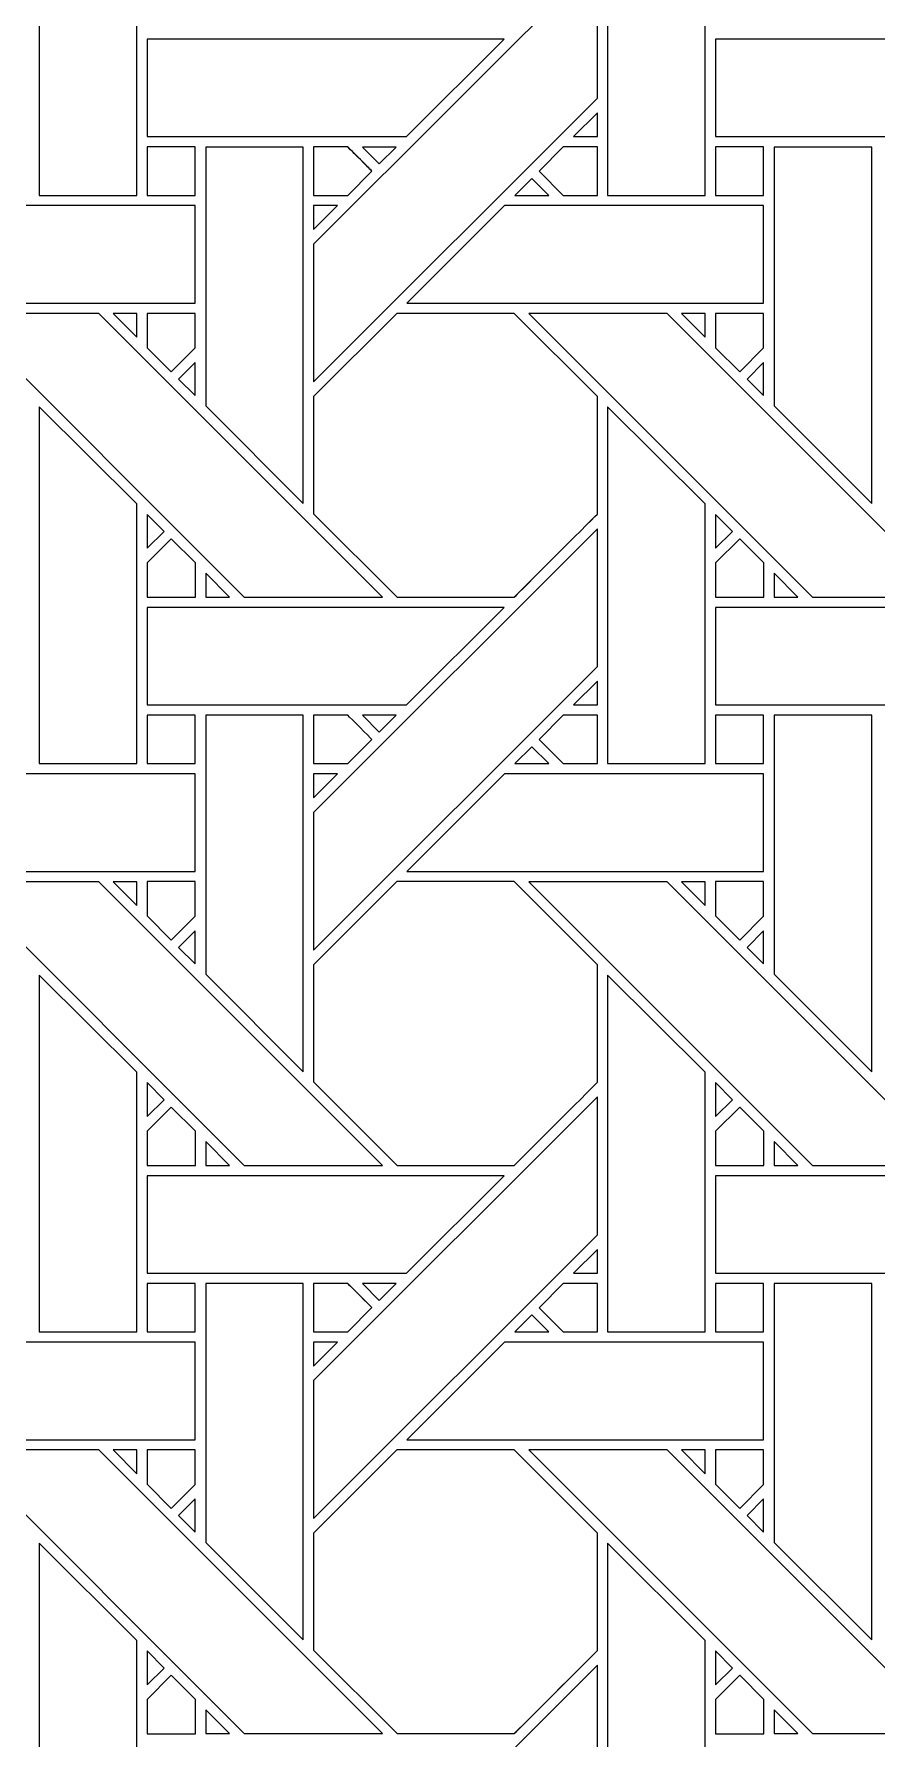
# Model space of a CAD drawing. Header units: inches. Extents: x 2.4 to 22.4, y -0.9 to 19.1.
# Drawn here: x 16.898 to 18.304, y 11.221 to 14.067 of the extents above; entities that cross this region are included whole.
import ezdxf

# ---------------------------------------------------------------- set-up
doc = ezdxf.new("R2010")
doc.units = ezdxf.units.IN
doc.header["$MEASUREMENT"] = 0
doc.layers.add('Design', color=7, linetype='Continuous', lineweight=0)

msp = doc.modelspace()

# ---------------------------------------------------------------- linework, layer by layer
at = {"layer": 'Design'}
for points, knots in [([(2.3829, 19.0948), (2.3829, 19.0948), (2.3829, -0.9052), (2.3829, -0.9052), (2.3829, -0.9052), (22.3829, -0.9052), (22.3829, -0.9052), (22.3829, -0.9052), (22.3829, 19.0948), (22.3829, 19.0948), (22.3829, 19.0948), (2.3829, 19.0948), (2.3829, 19.0948)], [0, 0, 0, 0, 1, 1, 1, 2, 2, 2, 3, 3, 3, 4, 4, 4, 4]), ([(3.3653, 18.1123), (3.3653, 18.1123), (3.3653, 0.0772), (3.3653, 0.0772), (3.3653, 0.0772), (21.4004, 0.0772), (21.4004, 0.0772), (21.4004, 0.0772), (21.4004, 18.1123), (21.4004, 18.1123), (21.4004, 18.1123), (3.3653, 18.1123), (3.3653, 18.1123)], [0, 0, 0, 0, 1, 1, 1, 2, 2, 2, 3, 3, 3, 4, 4, 4, 4]), ([(16.9061, 13.798), (16.9061, 13.798), (16.9061, 14.3939), (16.9061, 14.3939), (16.9061, 14.3939), (17.0689, 14.2317), (17.0689, 14.2317), (17.0689, 14.2317), (17.0689, 13.798), (17.0689, 13.798), (17.0689, 13.798), (16.9061, 13.798), (16.9061, 13.798)], [0, 0, 0, 0, 1, 1, 1, 2, 2, 2, 3, 3, 3, 4, 4, 4, 4]), ([(17.8548, 13.798), (17.8548, 13.798), (17.8548, 14.3939), (17.8548, 14.3939), (17.8548, 14.3939), (18.0176, 14.2317), (18.0176, 14.2317), (18.0176, 14.2317), (18.0176, 13.798), (18.0176, 13.798), (18.0176, 13.798), (17.8548, 13.798), (17.8548, 13.798)], [0, 0, 0, 0, 1, 1, 1, 2, 2, 2, 3, 3, 3, 4, 4, 4, 4]), ([(17.364, 13.4866), (17.364, 13.4866), (17.364, 13.7167), (17.364, 13.7167), (17.364, 13.7167), (17.8377, 14.1903), (17.8377, 14.1903), (17.8377, 14.1903), (17.8377, 13.9603), (17.8377, 13.9603), (17.8377, 13.9603), (17.364, 13.4866), (17.364, 13.4866)], [0, 0, 0, 0, 1, 1, 1, 2, 2, 2, 3, 3, 3, 4, 4, 4, 4]), ([(17.6819, 14.0588), (17.6819, 14.0588), (17.5191, 13.8961), (17.5191, 13.8961), (17.5191, 13.8961), (17.0862, 13.8961), (17.0862, 13.8961), (17.0862, 13.8961), (17.0862, 14.0588), (17.0862, 14.0588), (17.0862, 14.0588), (17.6819, 14.0588), (17.6819, 14.0588)], [0, 0, 0, 0, 1, 1, 1, 2, 2, 2, 3, 3, 3, 4, 4, 4, 4]), ([(18.0349, 13.8961), (18.0349, 13.8961), (18.0349, 14.0588), (18.0349, 14.0588), (18.0349, 14.0588), (18.6306, 14.0588), (18.6306, 14.0588), (18.6306, 14.0588), (18.4679, 13.8961), (18.4679, 13.8961), (18.4679, 13.8961), (18.0349, 13.8961), (18.0349, 13.8961)], [0, 0, 0, 0, 1, 1, 1, 2, 2, 2, 3, 3, 3, 4, 4, 4, 4]), ([(17.8377, 13.8961), (17.8377, 13.8961), (17.7979, 13.8961), (17.7979, 13.8961), (17.7979, 13.8961), (17.8377, 13.9359), (17.8377, 13.9359), (17.8377, 13.9359), (17.8377, 13.8961), (17.8377, 13.8961)], [0, 0, 0, 0, 1, 1, 1, 2, 2, 2, 3, 3, 3, 3]), ([(17.0862, 13.8789), (17.0862, 13.8789), (17.1665, 13.8789), (17.1665, 13.8789), (17.1665, 13.8789), (17.1665, 13.7981), (17.1665, 13.7981), (17.1665, 13.7981), (17.0862, 13.7981), (17.0862, 13.7981), (17.0862, 13.7981), (17.0862, 13.8789), (17.0862, 13.8789)], [0, 0, 0, 0, 1, 1, 1, 2, 2, 2, 3, 3, 3, 4, 4, 4, 4]), ([(17.1665, 13.7981), (17.1665, 13.7981), (17.0862, 13.7981), (17.0862, 13.7981), (17.0862, 13.7981), (17.0862, 13.8789), (17.0862, 13.8789), (17.0862, 13.8789), (17.1665, 13.8789), (17.1665, 13.8789), (17.1665, 13.8789), (17.1665, 13.7981), (17.1665, 13.7981)], [0, 0, 0, 0, 1, 1, 1, 2, 2, 2, 3, 3, 3, 4, 4, 4, 4]), ([(17.3469, 13.2837), (17.3469, 13.2837), (17.184, 13.4466), (17.184, 13.4466), (17.184, 13.4466), (17.184, 13.8788), (17.184, 13.8788), (17.184, 13.8788), (17.3469, 13.8788), (17.3469, 13.8788), (17.3469, 13.8788), (17.3469, 13.2837), (17.3469, 13.2837)], [0, 0, 0, 0, 1, 1, 1, 2, 2, 2, 3, 3, 3, 4, 4, 4, 4]), ([(17.4211, 13.8789), (17.4263, 13.8738), (17.457, 13.8429), (17.4615, 13.8385), (17.4615, 13.8385), (17.421, 13.7981), (17.421, 13.7981), (17.421, 13.7981), (17.3641, 13.7981), (17.3641, 13.7981), (17.3641, 13.7981), (17.3641, 13.8789), (17.3641, 13.8789), (17.3641, 13.8789), (17.4211, 13.8789), (17.4211, 13.8789)], [0, 0, 0, 0, 1, 1, 1, 2, 2, 2, 3, 3, 3, 4, 4, 4, 5, 5, 5, 5]), ([(17.4456, 13.8544), (17.4515, 13.8484), (17.4573, 13.8427), (17.4615, 13.8385), (17.4615, 13.8385), (17.421, 13.7981), (17.421, 13.7981), (17.421, 13.7981), (17.3641, 13.7981), (17.3641, 13.7981), (17.3641, 13.7981), (17.3641, 13.8789), (17.3641, 13.8789), (17.3641, 13.8789), (17.4211, 13.8789), (17.4211, 13.8789), (17.4265, 13.8736), (17.4363, 13.8637), (17.4456, 13.8544)], [0, 0, 0, 0, 1, 1, 1, 2, 2, 2, 3, 3, 3, 4, 4, 4, 5, 5, 5, 6, 6, 6, 6]), ([(17.4455, 13.8788), (17.4455, 13.8788), (17.5019, 13.8788), (17.5019, 13.8788), (17.5019, 13.8788), (17.4736, 13.8506), (17.4736, 13.8506), (17.4736, 13.8506), (17.4455, 13.8788), (17.4455, 13.8788)], [0, 0, 0, 0, 1, 1, 1, 2, 2, 2, 3, 3, 3, 3]), ([(17.7806, 13.7981), (17.7806, 13.7981), (17.7403, 13.8385), (17.7403, 13.8385), (17.7403, 13.8385), (17.7807, 13.8789), (17.7807, 13.8789), (17.7807, 13.8789), (17.8377, 13.8789), (17.8377, 13.8789), (17.8377, 13.8789), (17.8377, 13.7981), (17.8377, 13.7981), (17.8377, 13.7981), (17.7806, 13.7981), (17.7806, 13.7981)], [0, 0, 0, 0, 1, 1, 1, 2, 2, 2, 3, 3, 3, 4, 4, 4, 5, 5, 5, 5]), ([(17.7403, 13.8385), (17.7403, 13.8385), (17.7807, 13.8789), (17.7807, 13.8789), (17.7807, 13.8789), (17.8377, 13.8789), (17.8377, 13.8789), (17.8377, 13.8789), (17.8377, 13.7981), (17.8377, 13.7981), (17.8377, 13.7981), (17.7806, 13.7981), (17.7806, 13.7981), (17.7806, 13.7981), (17.7403, 13.8385), (17.7403, 13.8385)], [0, 0, 0, 0, 1, 1, 1, 2, 2, 2, 3, 3, 3, 4, 4, 4, 5, 5, 5, 5]), ([(18.0349, 13.8789), (18.0349, 13.8789), (18.1152, 13.8789), (18.1152, 13.8789), (18.1152, 13.8789), (18.1152, 13.7981), (18.1152, 13.7981), (18.1152, 13.7981), (18.0349, 13.7981), (18.0349, 13.7981), (18.0349, 13.7981), (18.0349, 13.8789), (18.0349, 13.8789)], [0, 0, 0, 0, 1, 1, 1, 2, 2, 2, 3, 3, 3, 4, 4, 4, 4]), ([(18.0349, 13.7981), (18.0349, 13.7981), (18.0349, 13.8789), (18.0349, 13.8789), (18.0349, 13.8789), (18.1152, 13.8789), (18.1152, 13.8789), (18.1152, 13.8789), (18.1152, 13.7981), (18.1152, 13.7981), (18.1152, 13.7981), (18.0349, 13.7981), (18.0349, 13.7981)], [0, 0, 0, 0, 1, 1, 1, 2, 2, 2, 3, 3, 3, 4, 4, 4, 4]), ([(18.2956, 13.2837), (18.2956, 13.2837), (18.1327, 13.4466), (18.1327, 13.4466), (18.1327, 13.4466), (18.1327, 13.8788), (18.1327, 13.8788), (18.1327, 13.8788), (18.2956, 13.8788), (18.2956, 13.8788), (18.2956, 13.8788), (18.2956, 13.2837), (18.2956, 13.2837)], [0, 0, 0, 0, 1, 1, 1, 2, 2, 2, 3, 3, 3, 4, 4, 4, 4]), ([(17.7564, 13.798), (17.7564, 13.798), (17.6999, 13.798), (17.6999, 13.798), (17.6999, 13.798), (17.7281, 13.8263), (17.7281, 13.8263), (17.7281, 13.8263), (17.7564, 13.798), (17.7564, 13.798)], [0, 0, 0, 0, 1, 1, 1, 2, 2, 2, 3, 3, 3, 3]), ([(17.1664, 13.7809), (17.1664, 13.7809), (17.1664, 13.6181), (17.1664, 13.6181), (17.1664, 13.6181), (16.5711, 13.6181), (16.5711, 13.6181), (16.5711, 13.6181), (16.734, 13.7809), (16.734, 13.7809), (16.734, 13.7809), (17.1664, 13.7809), (17.1664, 13.7809)], [0, 0, 0, 0, 1, 1, 1, 2, 2, 2, 3, 3, 3, 4, 4, 4, 4]), ([(17.4039, 13.7809), (17.4039, 13.7809), (17.364, 13.7411), (17.364, 13.7411), (17.364, 13.7411), (17.364, 13.7809), (17.364, 13.7809), (17.364, 13.7809), (17.4039, 13.7809), (17.4039, 13.7809)], [0, 0, 0, 0, 1, 1, 1, 2, 2, 2, 3, 3, 3, 3]), ([(18.1152, 13.7809), (18.1152, 13.7809), (18.1152, 13.6181), (18.1152, 13.6181), (18.1152, 13.6181), (17.5199, 13.6181), (17.5199, 13.6181), (17.5199, 13.6181), (17.6827, 13.7809), (17.6827, 13.7809), (17.6827, 13.7809), (18.1152, 13.7809), (18.1152, 13.7809)], [0, 0, 0, 0, 1, 1, 1, 2, 2, 2, 3, 3, 3, 4, 4, 4, 4]), ([(17.248, 13.1273), (17.248, 13.1273), (16.7745, 13.601), (16.7745, 13.601), (16.7745, 13.601), (17.0054, 13.601), (17.0054, 13.601), (17.0054, 13.601), (17.479, 13.1273), (17.479, 13.1273), (17.479, 13.1273), (17.248, 13.1273), (17.248, 13.1273)], [0, 0, 0, 0, 1, 1, 1, 2, 2, 2, 3, 3, 3, 4, 4, 4, 4]), ([(17.0295, 13.601), (17.0295, 13.601), (17.069, 13.601), (17.069, 13.601), (17.069, 13.601), (17.069, 13.5611), (17.069, 13.5611), (17.069, 13.5611), (17.0295, 13.601), (17.0295, 13.601)], [0, 0, 0, 0, 1, 1, 1, 2, 2, 2, 3, 3, 3, 3]), ([(17.1665, 13.601), (17.1665, 13.601), (17.1665, 13.5434), (17.1665, 13.5434), (17.1665, 13.5434), (17.1265, 13.5035), (17.1265, 13.5035), (17.1265, 13.5035), (17.0862, 13.5438), (17.0862, 13.5438), (17.0862, 13.5438), (17.0862, 13.601), (17.0862, 13.601), (17.0862, 13.601), (17.1665, 13.601), (17.1665, 13.601)], [0, 0, 0, 0, 1, 1, 1, 2, 2, 2, 3, 3, 3, 4, 4, 4, 5, 5, 5, 5]), ([(17.1265, 13.5035), (17.1265, 13.5035), (17.0862, 13.5438), (17.0862, 13.5438), (17.0862, 13.5438), (17.0862, 13.601), (17.0862, 13.601), (17.0862, 13.601), (17.1665, 13.601), (17.1665, 13.601), (17.1665, 13.601), (17.1665, 13.5434), (17.1665, 13.5434), (17.1665, 13.5434), (17.1265, 13.5035), (17.1265, 13.5035)], [0, 0, 0, 0, 1, 1, 1, 2, 2, 2, 3, 3, 3, 4, 4, 4, 5, 5, 5, 5]), ([(17.5028, 13.601), (17.5028, 13.601), (17.699, 13.601), (17.699, 13.601), (17.699, 13.601), (17.8377, 13.4623), (17.8377, 13.4623), (17.8377, 13.4623), (17.8377, 13.2661), (17.8377, 13.2661), (17.8199, 13.2481), (17.708, 13.1364), (17.699, 13.1274), (17.699, 13.1274), (17.5033, 13.1274), (17.5033, 13.1274), (17.5033, 13.1274), (17.3641, 13.2666), (17.3641, 13.2666), (17.3641, 13.2666), (17.3641, 13.4623), (17.3641, 13.4623), (17.3641, 13.4623), (17.5028, 13.601), (17.5028, 13.601)], [0, 0, 0, 0, 1, 1, 1, 2, 2, 2, 3, 3, 3, 4, 4, 4, 5, 5, 5, 6, 6, 6, 7, 7, 7, 8, 8, 8, 8]), ([(17.8377, 13.2661), (17.8201, 13.2483), (17.7081, 13.1365), (17.699, 13.1274), (17.699, 13.1274), (17.5033, 13.1274), (17.5033, 13.1274), (17.5033, 13.1274), (17.3641, 13.2666), (17.3641, 13.2666), (17.3641, 13.2666), (17.3641, 13.4623), (17.3641, 13.4623), (17.3641, 13.4623), (17.5028, 13.601), (17.5028, 13.601), (17.5028, 13.601), (17.699, 13.601), (17.699, 13.601), (17.699, 13.601), (17.8377, 13.4623), (17.8377, 13.4623), (17.8377, 13.4623), (17.8377, 13.2661), (17.8377, 13.2661)], [0, 0, 0, 0, 1, 1, 1, 2, 2, 2, 3, 3, 3, 4, 4, 4, 5, 5, 5, 6, 6, 6, 7, 7, 7, 8, 8, 8, 8]), ([(18.1968, 13.1273), (18.1968, 13.1273), (17.7232, 13.601), (17.7232, 13.601), (17.7232, 13.601), (17.9541, 13.601), (17.9541, 13.601), (17.9541, 13.601), (18.4278, 13.1273), (18.4278, 13.1273), (18.4278, 13.1273), (18.1968, 13.1273), (18.1968, 13.1273)], [0, 0, 0, 0, 1, 1, 1, 2, 2, 2, 3, 3, 3, 4, 4, 4, 4]), ([(18.0177, 13.601), (18.0177, 13.601), (18.0177, 13.5611), (18.0177, 13.5611), (18.0177, 13.5611), (17.9783, 13.601), (17.9783, 13.601), (17.9783, 13.601), (18.0177, 13.601), (18.0177, 13.601)], [0, 0, 0, 0, 1, 1, 1, 2, 2, 2, 3, 3, 3, 3]), ([(18.1152, 13.601), (18.1152, 13.601), (18.1152, 13.5434), (18.1152, 13.5434), (18.1152, 13.5434), (18.0753, 13.5035), (18.0753, 13.5035), (18.0753, 13.5035), (18.0349, 13.5438), (18.0349, 13.5438), (18.0349, 13.5438), (18.0349, 13.601), (18.0349, 13.601), (18.0349, 13.601), (18.1152, 13.601), (18.1152, 13.601)], [0, 0, 0, 0, 1, 1, 1, 2, 2, 2, 3, 3, 3, 4, 4, 4, 5, 5, 5, 5]), ([(18.0753, 13.5035), (18.0753, 13.5035), (18.0349, 13.5438), (18.0349, 13.5438), (18.0349, 13.5438), (18.0349, 13.601), (18.0349, 13.601), (18.0349, 13.601), (18.1152, 13.601), (18.1152, 13.601), (18.1152, 13.601), (18.1152, 13.5434), (18.1152, 13.5434), (18.1152, 13.5434), (18.0753, 13.5035), (18.0753, 13.5035)], [0, 0, 0, 0, 1, 1, 1, 2, 2, 2, 3, 3, 3, 4, 4, 4, 5, 5, 5, 5]), ([(17.1664, 13.5191), (17.1664, 13.5191), (17.1664, 13.464), (17.1664, 13.464), (17.1664, 13.464), (17.1387, 13.4913), (17.1387, 13.4913), (17.1387, 13.4913), (17.1664, 13.5191), (17.1664, 13.5191)], [0, 0, 0, 0, 1, 1, 1, 2, 2, 2, 3, 3, 3, 3]), ([(18.1152, 13.5191), (18.1152, 13.5191), (18.1152, 13.464), (18.1152, 13.464), (18.1152, 13.464), (18.0874, 13.4913), (18.0874, 13.4913), (18.0874, 13.4913), (18.1152, 13.5191), (18.1152, 13.5191)], [0, 0, 0, 0, 1, 1, 1, 2, 2, 2, 3, 3, 3, 3]), ([(16.9061, 12.8493), (16.9061, 12.8493), (16.9061, 13.4452), (16.9061, 13.4452), (16.9061, 13.4452), (17.0689, 13.283), (17.0689, 13.283), (17.0689, 13.283), (17.0689, 12.8493), (17.0689, 12.8493), (17.0689, 12.8493), (16.9061, 12.8493), (16.9061, 12.8493)], [0, 0, 0, 0, 1, 1, 1, 2, 2, 2, 3, 3, 3, 4, 4, 4, 4]), ([(17.8548, 12.8493), (17.8548, 12.8493), (17.8548, 13.4452), (17.8548, 13.4452), (17.8548, 13.4452), (18.0176, 13.283), (18.0176, 13.283), (18.0176, 13.283), (18.0176, 12.8493), (18.0176, 12.8493), (18.0176, 12.8493), (17.8548, 12.8493), (17.8548, 12.8493)], [0, 0, 0, 0, 1, 1, 1, 2, 2, 2, 3, 3, 3, 4, 4, 4, 4]), ([(17.0862, 13.2088), (17.0862, 13.2088), (17.0862, 13.2655), (17.0862, 13.2655), (17.0862, 13.2655), (17.1144, 13.2369), (17.1144, 13.2369), (17.1144, 13.2369), (17.0862, 13.2088), (17.0862, 13.2088)], [0, 0, 0, 0, 1, 1, 1, 2, 2, 2, 3, 3, 3, 3]), ([(18.0349, 13.2088), (18.0349, 13.2088), (18.0349, 13.2655), (18.0349, 13.2655), (18.0349, 13.2655), (18.0631, 13.2369), (18.0631, 13.2369), (18.0631, 13.2369), (18.0349, 13.2088), (18.0349, 13.2088)], [0, 0, 0, 0, 1, 1, 1, 2, 2, 2, 3, 3, 3, 3]), ([(17.364, 12.5379), (17.364, 12.5379), (17.364, 12.768), (17.364, 12.768), (17.364, 12.768), (17.8377, 13.2416), (17.8377, 13.2416), (17.8377, 13.2416), (17.8377, 13.0116), (17.8377, 13.0116), (17.8377, 13.0116), (17.364, 12.5379), (17.364, 12.5379)], [0, 0, 0, 0, 1, 1, 1, 2, 2, 2, 3, 3, 3, 4, 4, 4, 4]), ([(17.0862, 13.1271), (17.0862, 13.1271), (17.0862, 13.1844), (17.0862, 13.1844), (17.0862, 13.1844), (17.1265, 13.2247), (17.1265, 13.2247), (17.1265, 13.2247), (17.1669, 13.1844), (17.1669, 13.1844), (17.1669, 13.1844), (17.1669, 13.1271), (17.1669, 13.1271), (17.1669, 13.1271), (17.0862, 13.1271), (17.0862, 13.1271)], [0, 0, 0, 0, 1, 1, 1, 2, 2, 2, 3, 3, 3, 4, 4, 4, 5, 5, 5, 5]), ([(17.1265, 13.2247), (17.1265, 13.2247), (17.1669, 13.1844), (17.1669, 13.1844), (17.1669, 13.1844), (17.1669, 13.1271), (17.1669, 13.1271), (17.1669, 13.1271), (17.0862, 13.1271), (17.0862, 13.1271), (17.0862, 13.1271), (17.0862, 13.1844), (17.0862, 13.1844), (17.0862, 13.1844), (17.1265, 13.2247), (17.1265, 13.2247)], [0, 0, 0, 0, 1, 1, 1, 2, 2, 2, 3, 3, 3, 4, 4, 4, 5, 5, 5, 5]), ([(18.0349, 13.1271), (18.0349, 13.1271), (18.0349, 13.1844), (18.0349, 13.1844), (18.0349, 13.1844), (18.0753, 13.2247), (18.0753, 13.2247), (18.0753, 13.2247), (18.1156, 13.1844), (18.1156, 13.1844), (18.1156, 13.1844), (18.1156, 13.1271), (18.1156, 13.1271), (18.1156, 13.1271), (18.0349, 13.1271), (18.0349, 13.1271)], [0, 0, 0, 0, 1, 1, 1, 2, 2, 2, 3, 3, 3, 4, 4, 4, 5, 5, 5, 5]), ([(18.0753, 13.2247), (18.0753, 13.2247), (18.1156, 13.1844), (18.1156, 13.1844), (18.1156, 13.1844), (18.1156, 13.1271), (18.1156, 13.1271), (18.1156, 13.1271), (18.0349, 13.1271), (18.0349, 13.1271), (18.0349, 13.1271), (18.0349, 13.1844), (18.0349, 13.1844), (18.0349, 13.1844), (18.0753, 13.2247), (18.0753, 13.2247)], [0, 0, 0, 0, 1, 1, 1, 2, 2, 2, 3, 3, 3, 4, 4, 4, 5, 5, 5, 5]), ([(17.1841, 13.1273), (17.1841, 13.1273), (17.1841, 13.1671), (17.1841, 13.1671), (17.1841, 13.1671), (17.2238, 13.1273), (17.2238, 13.1273), (17.2238, 13.1273), (17.1841, 13.1273), (17.1841, 13.1273)], [0, 0, 0, 0, 1, 1, 1, 2, 2, 2, 3, 3, 3, 3]), ([(18.1328, 13.1273), (18.1328, 13.1273), (18.1328, 13.1671), (18.1328, 13.1671), (18.1328, 13.1671), (18.1725, 13.1273), (18.1725, 13.1273), (18.1725, 13.1273), (18.1328, 13.1273), (18.1328, 13.1273)], [0, 0, 0, 0, 1, 1, 1, 2, 2, 2, 3, 3, 3, 3]), ([(17.5191, 12.9474), (17.5191, 12.9474), (17.0862, 12.9474), (17.0862, 12.9474), (17.0862, 12.9474), (17.0862, 13.1101), (17.0862, 13.1101), (17.0862, 13.1101), (17.6819, 13.1101), (17.6819, 13.1101), (17.6819, 13.1101), (17.5191, 12.9474), (17.5191, 12.9474)], [0, 0, 0, 0, 1, 1, 1, 2, 2, 2, 3, 3, 3, 4, 4, 4, 4]), ([(18.0349, 12.9474), (18.0349, 12.9474), (18.0349, 13.1101), (18.0349, 13.1101), (18.0349, 13.1101), (18.6306, 13.1101), (18.6306, 13.1101), (18.6306, 13.1101), (18.4679, 12.9474), (18.4679, 12.9474), (18.4679, 12.9474), (18.0349, 12.9474), (18.0349, 12.9474)], [0, 0, 0, 0, 1, 1, 1, 2, 2, 2, 3, 3, 3, 4, 4, 4, 4]), ([(17.8377, 12.9474), (17.8377, 12.9474), (17.7979, 12.9474), (17.7979, 12.9474), (17.7979, 12.9474), (17.8377, 12.9872), (17.8377, 12.9872), (17.8377, 12.9872), (17.8377, 12.9474), (17.8377, 12.9474)], [0, 0, 0, 0, 1, 1, 1, 2, 2, 2, 3, 3, 3, 3]), ([(17.0862, 12.9301), (17.0862, 12.9301), (17.1665, 12.9301), (17.1665, 12.9301), (17.1665, 12.9301), (17.1665, 12.8494), (17.1665, 12.8494), (17.1665, 12.8494), (17.0862, 12.8494), (17.0862, 12.8494), (17.0862, 12.8494), (17.0862, 12.9301), (17.0862, 12.9301)], [0, 0, 0, 0, 1, 1, 1, 2, 2, 2, 3, 3, 3, 4, 4, 4, 4]), ([(17.0862, 12.8494), (17.0862, 12.8494), (17.0862, 12.9301), (17.0862, 12.9301), (17.0862, 12.9301), (17.1665, 12.9301), (17.1665, 12.9301), (17.1665, 12.9301), (17.1665, 12.8494), (17.1665, 12.8494), (17.1665, 12.8494), (17.0862, 12.8494), (17.0862, 12.8494)], [0, 0, 0, 0, 1, 1, 1, 2, 2, 2, 3, 3, 3, 4, 4, 4, 4]), ([(17.3469, 12.335), (17.3469, 12.335), (17.184, 12.4979), (17.184, 12.4979), (17.184, 12.4979), (17.184, 12.9301), (17.184, 12.9301), (17.184, 12.9301), (17.3469, 12.9301), (17.3469, 12.9301), (17.3469, 12.9301), (17.3469, 12.335), (17.3469, 12.335)], [0, 0, 0, 0, 1, 1, 1, 2, 2, 2, 3, 3, 3, 4, 4, 4, 4]), ([(17.4211, 12.9301), (17.4263, 12.925), (17.457, 12.8942), (17.4615, 12.8898), (17.4615, 12.8898), (17.421, 12.8494), (17.421, 12.8494), (17.421, 12.8494), (17.3641, 12.8494), (17.3641, 12.8494), (17.3641, 12.8494), (17.3641, 12.9301), (17.3641, 12.9301), (17.3641, 12.9301), (17.4211, 12.9301), (17.4211, 12.9301)], [0, 0, 0, 0, 1, 1, 1, 2, 2, 2, 3, 3, 3, 4, 4, 4, 5, 5, 5, 5]), ([(17.4615, 12.8898), (17.4615, 12.8898), (17.421, 12.8494), (17.421, 12.8494), (17.421, 12.8494), (17.3641, 12.8494), (17.3641, 12.8494), (17.3641, 12.8494), (17.3641, 12.9301), (17.3641, 12.9301), (17.3641, 12.9301), (17.4211, 12.9301), (17.4211, 12.9301), (17.4263, 12.925), (17.457, 12.8942), (17.4615, 12.8898)], [0, 0, 0, 0, 1, 1, 1, 2, 2, 2, 3, 3, 3, 4, 4, 4, 5, 5, 5, 5]), ([(17.4455, 12.9301), (17.4455, 12.9301), (17.5019, 12.9301), (17.5019, 12.9301), (17.5019, 12.9301), (17.4736, 12.9019), (17.4736, 12.9019), (17.4736, 12.9019), (17.4455, 12.9301), (17.4455, 12.9301)], [0, 0, 0, 0, 1, 1, 1, 2, 2, 2, 3, 3, 3, 3]), ([(17.7806, 12.8494), (17.7806, 12.8494), (17.7403, 12.8897), (17.7403, 12.8897), (17.7403, 12.8897), (17.7807, 12.9302), (17.7807, 12.9302), (17.7807, 12.9302), (17.8377, 12.9302), (17.8377, 12.9302), (17.8377, 12.9302), (17.8377, 12.8494), (17.8377, 12.8494), (17.8377, 12.8494), (17.7806, 12.8494), (17.7806, 12.8494)], [0, 0, 0, 0, 1, 1, 1, 2, 2, 2, 3, 3, 3, 4, 4, 4, 5, 5, 5, 5]), ([(17.7403, 12.8897), (17.7403, 12.8897), (17.7807, 12.9302), (17.7807, 12.9302), (17.7807, 12.9302), (17.8377, 12.9302), (17.8377, 12.9302), (17.8377, 12.9302), (17.8377, 12.8494), (17.8377, 12.8494), (17.8377, 12.8494), (17.7806, 12.8494), (17.7806, 12.8494), (17.7806, 12.8494), (17.7403, 12.8897), (17.7403, 12.8897)], [0, 0, 0, 0, 1, 1, 1, 2, 2, 2, 3, 3, 3, 4, 4, 4, 5, 5, 5, 5]), ([(18.0349, 12.9301), (18.0349, 12.9301), (18.1152, 12.9301), (18.1152, 12.9301), (18.1152, 12.9301), (18.1152, 12.8494), (18.1152, 12.8494), (18.1152, 12.8494), (18.0349, 12.8494), (18.0349, 12.8494), (18.0349, 12.8494), (18.0349, 12.9301), (18.0349, 12.9301)], [0, 0, 0, 0, 1, 1, 1, 2, 2, 2, 3, 3, 3, 4, 4, 4, 4]), ([(18.0349, 12.8494), (18.0349, 12.8494), (18.0349, 12.9301), (18.0349, 12.9301), (18.0349, 12.9301), (18.1152, 12.9301), (18.1152, 12.9301), (18.1152, 12.9301), (18.1152, 12.8494), (18.1152, 12.8494), (18.1152, 12.8494), (18.0349, 12.8494), (18.0349, 12.8494)], [0, 0, 0, 0, 1, 1, 1, 2, 2, 2, 3, 3, 3, 4, 4, 4, 4]), ([(18.2956, 12.335), (18.2956, 12.335), (18.1327, 12.4979), (18.1327, 12.4979), (18.1327, 12.4979), (18.1327, 12.9301), (18.1327, 12.9301), (18.1327, 12.9301), (18.2956, 12.9301), (18.2956, 12.9301), (18.2956, 12.9301), (18.2956, 12.335), (18.2956, 12.335)], [0, 0, 0, 0, 1, 1, 1, 2, 2, 2, 3, 3, 3, 4, 4, 4, 4]), ([(17.7564, 12.8493), (17.7564, 12.8493), (17.6999, 12.8493), (17.6999, 12.8493), (17.6999, 12.8493), (17.7281, 12.8776), (17.7281, 12.8776), (17.7281, 12.8776), (17.7564, 12.8493), (17.7564, 12.8493)], [0, 0, 0, 0, 1, 1, 1, 2, 2, 2, 3, 3, 3, 3]), ([(17.1664, 12.8322), (17.1664, 12.8322), (17.1664, 12.6694), (17.1664, 12.6694), (17.1664, 12.6694), (16.5711, 12.6694), (16.5711, 12.6694), (16.5711, 12.6694), (16.734, 12.8322), (16.734, 12.8322), (16.734, 12.8322), (17.1664, 12.8322), (17.1664, 12.8322)], [0, 0, 0, 0, 1, 1, 1, 2, 2, 2, 3, 3, 3, 4, 4, 4, 4]), ([(17.4039, 12.8322), (17.4039, 12.8322), (17.364, 12.7924), (17.364, 12.7924), (17.364, 12.7924), (17.364, 12.8322), (17.364, 12.8322), (17.364, 12.8322), (17.4039, 12.8322), (17.4039, 12.8322)], [0, 0, 0, 0, 1, 1, 1, 2, 2, 2, 3, 3, 3, 3]), ([(18.1152, 12.8322), (18.1152, 12.8322), (18.1152, 12.6694), (18.1152, 12.6694), (18.1152, 12.6694), (17.5199, 12.6694), (17.5199, 12.6694), (17.5199, 12.6694), (17.6827, 12.8322), (17.6827, 12.8322), (17.6827, 12.8322), (18.1152, 12.8322), (18.1152, 12.8322)], [0, 0, 0, 0, 1, 1, 1, 2, 2, 2, 3, 3, 3, 4, 4, 4, 4]), ([(17.248, 12.1786), (17.248, 12.1786), (16.7745, 12.6522), (16.7745, 12.6522), (16.7745, 12.6522), (17.0054, 12.6522), (17.0054, 12.6522), (17.0054, 12.6522), (17.479, 12.1786), (17.479, 12.1786), (17.479, 12.1786), (17.248, 12.1786), (17.248, 12.1786)], [0, 0, 0, 0, 1, 1, 1, 2, 2, 2, 3, 3, 3, 4, 4, 4, 4]), ([(17.069, 12.6522), (17.069, 12.6522), (17.069, 12.6124), (17.069, 12.6124), (17.069, 12.6124), (17.0295, 12.6522), (17.0295, 12.6522), (17.0295, 12.6522), (17.069, 12.6522), (17.069, 12.6522)], [0, 0, 0, 0, 1, 1, 1, 2, 2, 2, 3, 3, 3, 3]), ([(17.1665, 12.6523), (17.1665, 12.6523), (17.1665, 12.5947), (17.1665, 12.5947), (17.1665, 12.5947), (17.1265, 12.5547), (17.1265, 12.5547), (17.1265, 12.5547), (17.0862, 12.5951), (17.0862, 12.5951), (17.0862, 12.5951), (17.0862, 12.6523), (17.0862, 12.6523), (17.0862, 12.6523), (17.1665, 12.6523), (17.1665, 12.6523)], [0, 0, 0, 0, 1, 1, 1, 2, 2, 2, 3, 3, 3, 4, 4, 4, 5, 5, 5, 5]), ([(17.1265, 12.5547), (17.1265, 12.5547), (17.0862, 12.5951), (17.0862, 12.5951), (17.0862, 12.5951), (17.0862, 12.6523), (17.0862, 12.6523), (17.0862, 12.6523), (17.1665, 12.6523), (17.1665, 12.6523), (17.1665, 12.6523), (17.1665, 12.5947), (17.1665, 12.5947), (17.1665, 12.5947), (17.1265, 12.5547), (17.1265, 12.5547)], [0, 0, 0, 0, 1, 1, 1, 2, 2, 2, 3, 3, 3, 4, 4, 4, 5, 5, 5, 5]), ([(17.5028, 12.6523), (17.5028, 12.6523), (17.699, 12.6523), (17.699, 12.6523), (17.699, 12.6523), (17.8377, 12.5135), (17.8377, 12.5135), (17.8377, 12.5135), (17.8377, 12.3173), (17.8377, 12.3173), (17.8199, 12.2994), (17.708, 12.1876), (17.699, 12.1786), (17.699, 12.1786), (17.5033, 12.1786), (17.5033, 12.1786), (17.5033, 12.1786), (17.3641, 12.3179), (17.3641, 12.3179), (17.3641, 12.3179), (17.3641, 12.5135), (17.3641, 12.5135), (17.3641, 12.5135), (17.5028, 12.6523), (17.5028, 12.6523)], [0, 0, 0, 0, 1, 1, 1, 2, 2, 2, 3, 3, 3, 4, 4, 4, 5, 5, 5, 6, 6, 6, 7, 7, 7, 8, 8, 8, 8]), ([(17.8377, 12.3173), (17.8199, 12.2994), (17.708, 12.1876), (17.699, 12.1786), (17.699, 12.1786), (17.5033, 12.1786), (17.5033, 12.1786), (17.5033, 12.1786), (17.3641, 12.3179), (17.3641, 12.3179), (17.3641, 12.3179), (17.3641, 12.5135), (17.3641, 12.5135), (17.3641, 12.5135), (17.5028, 12.6523), (17.5028, 12.6523), (17.5028, 12.6523), (17.699, 12.6523), (17.699, 12.6523), (17.699, 12.6523), (17.8377, 12.5135), (17.8377, 12.5135), (17.8377, 12.5135), (17.8377, 12.3173), (17.8377, 12.3173)], [0, 0, 0, 0, 1, 1, 1, 2, 2, 2, 3, 3, 3, 4, 4, 4, 5, 5, 5, 6, 6, 6, 7, 7, 7, 8, 8, 8, 8]), ([(18.1968, 12.1786), (18.1968, 12.1786), (17.7232, 12.6522), (17.7232, 12.6522), (17.7232, 12.6522), (17.9541, 12.6522), (17.9541, 12.6522), (17.9541, 12.6522), (18.4278, 12.1786), (18.4278, 12.1786), (18.4278, 12.1786), (18.1968, 12.1786), (18.1968, 12.1786)], [0, 0, 0, 0, 1, 1, 1, 2, 2, 2, 3, 3, 3, 4, 4, 4, 4]), ([(18.0177, 12.6522), (18.0177, 12.6522), (18.0177, 12.6124), (18.0177, 12.6124), (18.0177, 12.6124), (17.9783, 12.6522), (17.9783, 12.6522), (17.9783, 12.6522), (18.0177, 12.6522), (18.0177, 12.6522)], [0, 0, 0, 0, 1, 1, 1, 2, 2, 2, 3, 3, 3, 3]), ([(18.1152, 12.6523), (18.1152, 12.6523), (18.1152, 12.5947), (18.1152, 12.5947), (18.1152, 12.5947), (18.0753, 12.5547), (18.0753, 12.5547), (18.0753, 12.5547), (18.0349, 12.5951), (18.0349, 12.5951), (18.0349, 12.5951), (18.0349, 12.6523), (18.0349, 12.6523), (18.0349, 12.6523), (18.1152, 12.6523), (18.1152, 12.6523)], [0, 0, 0, 0, 1, 1, 1, 2, 2, 2, 3, 3, 3, 4, 4, 4, 5, 5, 5, 5]), ([(18.0753, 12.5547), (18.0753, 12.5547), (18.0349, 12.5951), (18.0349, 12.5951), (18.0349, 12.5951), (18.0349, 12.6523), (18.0349, 12.6523), (18.0349, 12.6523), (18.1152, 12.6523), (18.1152, 12.6523), (18.1152, 12.6523), (18.1152, 12.5947), (18.1152, 12.5947), (18.1152, 12.5947), (18.0753, 12.5547), (18.0753, 12.5547)], [0, 0, 0, 0, 1, 1, 1, 2, 2, 2, 3, 3, 3, 4, 4, 4, 5, 5, 5, 5]), ([(17.1664, 12.5704), (17.1664, 12.5704), (17.1664, 12.5152), (17.1664, 12.5152), (17.1664, 12.5152), (17.1387, 12.5426), (17.1387, 12.5426), (17.1387, 12.5426), (17.1664, 12.5704), (17.1664, 12.5704)], [0, 0, 0, 0, 1, 1, 1, 2, 2, 2, 3, 3, 3, 3]), ([(18.1152, 12.5704), (18.1152, 12.5704), (18.1152, 12.5152), (18.1152, 12.5152), (18.1152, 12.5152), (18.0874, 12.5426), (18.0874, 12.5426), (18.0874, 12.5426), (18.1152, 12.5704), (18.1152, 12.5704)], [0, 0, 0, 0, 1, 1, 1, 2, 2, 2, 3, 3, 3, 3]), ([(16.9061, 11.9006), (16.9061, 11.9006), (16.9061, 12.4964), (16.9061, 12.4964), (16.9061, 12.4964), (17.0689, 12.3343), (17.0689, 12.3343), (17.0689, 12.3343), (17.0689, 11.9006), (17.0689, 11.9006), (17.0689, 11.9006), (16.9061, 11.9006), (16.9061, 11.9006)], [0, 0, 0, 0, 1, 1, 1, 2, 2, 2, 3, 3, 3, 4, 4, 4, 4]), ([(17.8548, 11.9006), (17.8548, 11.9006), (17.8548, 12.4964), (17.8548, 12.4964), (17.8548, 12.4964), (18.0176, 12.3343), (18.0176, 12.3343), (18.0176, 12.3343), (18.0176, 11.9006), (18.0176, 11.9006), (18.0176, 11.9006), (17.8548, 11.9006), (17.8548, 11.9006)], [0, 0, 0, 0, 1, 1, 1, 2, 2, 2, 3, 3, 3, 4, 4, 4, 4]), ([(17.0862, 12.26), (17.0862, 12.26), (17.0862, 12.3168), (17.0862, 12.3168), (17.0862, 12.3168), (17.1144, 12.2882), (17.1144, 12.2882), (17.1144, 12.2882), (17.0862, 12.26), (17.0862, 12.26)], [0, 0, 0, 0, 1, 1, 1, 2, 2, 2, 3, 3, 3, 3]), ([(18.0349, 12.26), (18.0349, 12.26), (18.0349, 12.3168), (18.0349, 12.3168), (18.0349, 12.3168), (18.0631, 12.2882), (18.0631, 12.2882), (18.0631, 12.2882), (18.0349, 12.26), (18.0349, 12.26)], [0, 0, 0, 0, 1, 1, 1, 2, 2, 2, 3, 3, 3, 3]), ([(17.0862, 12.1784), (17.0862, 12.1784), (17.0862, 12.2357), (17.0862, 12.2357), (17.0862, 12.2357), (17.1265, 12.276), (17.1265, 12.276), (17.1265, 12.276), (17.1669, 12.2357), (17.1669, 12.2357), (17.1669, 12.2357), (17.1669, 12.1784), (17.1669, 12.1784), (17.1669, 12.1784), (17.0862, 12.1784), (17.0862, 12.1784)], [0, 0, 0, 0, 1, 1, 1, 2, 2, 2, 3, 3, 3, 4, 4, 4, 5, 5, 5, 5]), ([(17.1265, 12.276), (17.1265, 12.276), (17.1669, 12.2357), (17.1669, 12.2357), (17.1669, 12.2357), (17.1669, 12.1784), (17.1669, 12.1784), (17.1669, 12.1784), (17.0862, 12.1784), (17.0862, 12.1784), (17.0862, 12.1784), (17.0862, 12.2357), (17.0862, 12.2357), (17.0862, 12.2357), (17.1265, 12.276), (17.1265, 12.276)], [0, 0, 0, 0, 1, 1, 1, 2, 2, 2, 3, 3, 3, 4, 4, 4, 5, 5, 5, 5]), ([(17.364, 11.5892), (17.364, 11.5892), (17.364, 11.8193), (17.364, 11.8193), (17.364, 11.8193), (17.8377, 12.2929), (17.8377, 12.2929), (17.8377, 12.2929), (17.8377, 12.0628), (17.8377, 12.0628), (17.8377, 12.0628), (17.364, 11.5892), (17.364, 11.5892)], [0, 0, 0, 0, 1, 1, 1, 2, 2, 2, 3, 3, 3, 4, 4, 4, 4]), ([(18.0349, 12.1784), (18.0349, 12.1784), (18.0349, 12.2357), (18.0349, 12.2357), (18.0349, 12.2357), (18.0753, 12.276), (18.0753, 12.276), (18.0753, 12.276), (18.1156, 12.2357), (18.1156, 12.2357), (18.1156, 12.2357), (18.1156, 12.1784), (18.1156, 12.1784), (18.1156, 12.1784), (18.0349, 12.1784), (18.0349, 12.1784)], [0, 0, 0, 0, 1, 1, 1, 2, 2, 2, 3, 3, 3, 4, 4, 4, 5, 5, 5, 5]), ([(18.0753, 12.276), (18.0753, 12.276), (18.1156, 12.2357), (18.1156, 12.2357), (18.1156, 12.2357), (18.1156, 12.1784), (18.1156, 12.1784), (18.1156, 12.1784), (18.0349, 12.1784), (18.0349, 12.1784), (18.0349, 12.1784), (18.0349, 12.2357), (18.0349, 12.2357), (18.0349, 12.2357), (18.0753, 12.276), (18.0753, 12.276)], [0, 0, 0, 0, 1, 1, 1, 2, 2, 2, 3, 3, 3, 4, 4, 4, 5, 5, 5, 5]), ([(17.1841, 12.1786), (17.1841, 12.1786), (17.1841, 12.2184), (17.1841, 12.2184), (17.1841, 12.2184), (17.2238, 12.1786), (17.2238, 12.1786), (17.2238, 12.1786), (17.1841, 12.1786), (17.1841, 12.1786)], [0, 0, 0, 0, 1, 1, 1, 2, 2, 2, 3, 3, 3, 3]), ([(18.1328, 12.1786), (18.1328, 12.1786), (18.1328, 12.2184), (18.1328, 12.2184), (18.1328, 12.2184), (18.1725, 12.1786), (18.1725, 12.1786), (18.1725, 12.1786), (18.1328, 12.1786), (18.1328, 12.1786)], [0, 0, 0, 0, 1, 1, 1, 2, 2, 2, 3, 3, 3, 3]), ([(17.5191, 11.9986), (17.5191, 11.9986), (17.0862, 11.9986), (17.0862, 11.9986), (17.0862, 11.9986), (17.0862, 12.1613), (17.0862, 12.1613), (17.0862, 12.1613), (17.6819, 12.1613), (17.6819, 12.1613), (17.6819, 12.1613), (17.5191, 11.9986), (17.5191, 11.9986)], [0, 0, 0, 0, 1, 1, 1, 2, 2, 2, 3, 3, 3, 4, 4, 4, 4]), ([(18.0349, 11.9986), (18.0349, 11.9986), (18.0349, 12.1613), (18.0349, 12.1613), (18.0349, 12.1613), (18.6306, 12.1613), (18.6306, 12.1613), (18.6306, 12.1613), (18.4679, 11.9986), (18.4679, 11.9986), (18.4679, 11.9986), (18.0349, 11.9986), (18.0349, 11.9986)], [0, 0, 0, 0, 1, 1, 1, 2, 2, 2, 3, 3, 3, 4, 4, 4, 4]), ([(17.8377, 11.9987), (17.8377, 11.9987), (17.7979, 11.9987), (17.7979, 11.9987), (17.7979, 11.9987), (17.8377, 12.0384), (17.8377, 12.0384), (17.8377, 12.0384), (17.8377, 11.9987), (17.8377, 11.9987)], [0, 0, 0, 0, 1, 1, 1, 2, 2, 2, 3, 3, 3, 3]), ([(17.0862, 11.9814), (17.0862, 11.9814), (17.1665, 11.9814), (17.1665, 11.9814), (17.1665, 11.9814), (17.1665, 11.9006), (17.1665, 11.9006), (17.1665, 11.9006), (17.0862, 11.9006), (17.0862, 11.9006), (17.0862, 11.9006), (17.0862, 11.9814), (17.0862, 11.9814)], [0, 0, 0, 0, 1, 1, 1, 2, 2, 2, 3, 3, 3, 4, 4, 4, 4]), ([(17.0862, 11.9006), (17.0862, 11.9006), (17.0862, 11.9814), (17.0862, 11.9814), (17.0862, 11.9814), (17.1665, 11.9814), (17.1665, 11.9814), (17.1665, 11.9814), (17.1665, 11.9006), (17.1665, 11.9006), (17.1665, 11.9006), (17.0862, 11.9006), (17.0862, 11.9006)], [0, 0, 0, 0, 1, 1, 1, 2, 2, 2, 3, 3, 3, 4, 4, 4, 4]), ([(17.3469, 11.3863), (17.3469, 11.3863), (17.184, 11.5492), (17.184, 11.5492), (17.184, 11.5492), (17.184, 11.9814), (17.184, 11.9814), (17.184, 11.9814), (17.3469, 11.9814), (17.3469, 11.9814), (17.3469, 11.9814), (17.3469, 11.3863), (17.3469, 11.3863)], [0, 0, 0, 0, 1, 1, 1, 2, 2, 2, 3, 3, 3, 4, 4, 4, 4]), ([(17.4211, 11.9814), (17.4263, 11.9763), (17.457, 11.9455), (17.4615, 11.9411), (17.4615, 11.9411), (17.421, 11.9006), (17.421, 11.9006), (17.421, 11.9006), (17.3641, 11.9006), (17.3641, 11.9006), (17.3641, 11.9006), (17.3641, 11.9814), (17.3641, 11.9814), (17.3641, 11.9814), (17.4211, 11.9814), (17.4211, 11.9814)], [0, 0, 0, 0, 1, 1, 1, 2, 2, 2, 3, 3, 3, 4, 4, 4, 5, 5, 5, 5]), ([(17.4615, 11.9411), (17.4615, 11.9411), (17.421, 11.9006), (17.421, 11.9006), (17.421, 11.9006), (17.3641, 11.9006), (17.3641, 11.9006), (17.3641, 11.9006), (17.3641, 11.9814), (17.3641, 11.9814), (17.3641, 11.9814), (17.4211, 11.9814), (17.4211, 11.9814), (17.4265, 11.9761), (17.4573, 11.9452), (17.4615, 11.9411)], [0, 0, 0, 0, 1, 1, 1, 2, 2, 2, 3, 3, 3, 4, 4, 4, 5, 5, 5, 5]), ([(17.4455, 11.9814), (17.4455, 11.9814), (17.5019, 11.9814), (17.5019, 11.9814), (17.5019, 11.9814), (17.4736, 11.9532), (17.4736, 11.9532), (17.4736, 11.9532), (17.4455, 11.9814), (17.4455, 11.9814)], [0, 0, 0, 0, 1, 1, 1, 2, 2, 2, 3, 3, 3, 3]), ([(17.7806, 11.9006), (17.7806, 11.9006), (17.7403, 11.941), (17.7403, 11.941), (17.7403, 11.941), (17.7807, 11.9814), (17.7807, 11.9814), (17.7807, 11.9814), (17.8377, 11.9814), (17.8377, 11.9814), (17.8377, 11.9814), (17.8377, 11.9006), (17.8377, 11.9006), (17.8377, 11.9006), (17.7806, 11.9006), (17.7806, 11.9006)], [0, 0, 0, 0, 1, 1, 1, 2, 2, 2, 3, 3, 3, 4, 4, 4, 5, 5, 5, 5]), ([(17.7403, 11.941), (17.7403, 11.941), (17.7807, 11.9814), (17.7807, 11.9814), (17.7807, 11.9814), (17.8377, 11.9814), (17.8377, 11.9814), (17.8377, 11.9814), (17.8377, 11.9006), (17.8377, 11.9006), (17.8377, 11.9006), (17.7806, 11.9006), (17.7806, 11.9006), (17.7806, 11.9006), (17.7403, 11.941), (17.7403, 11.941)], [0, 0, 0, 0, 1, 1, 1, 2, 2, 2, 3, 3, 3, 4, 4, 4, 5, 5, 5, 5]), ([(18.0349, 11.9814), (18.0349, 11.9814), (18.1152, 11.9814), (18.1152, 11.9814), (18.1152, 11.9814), (18.1152, 11.9006), (18.1152, 11.9006), (18.1152, 11.9006), (18.0349, 11.9006), (18.0349, 11.9006), (18.0349, 11.9006), (18.0349, 11.9814), (18.0349, 11.9814)], [0, 0, 0, 0, 1, 1, 1, 2, 2, 2, 3, 3, 3, 4, 4, 4, 4]), ([(18.0349, 11.9006), (18.0349, 11.9006), (18.0349, 11.9814), (18.0349, 11.9814), (18.0349, 11.9814), (18.1152, 11.9814), (18.1152, 11.9814), (18.1152, 11.9814), (18.1152, 11.9006), (18.1152, 11.9006), (18.1152, 11.9006), (18.0349, 11.9006), (18.0349, 11.9006)], [0, 0, 0, 0, 1, 1, 1, 2, 2, 2, 3, 3, 3, 4, 4, 4, 4]), ([(18.2956, 11.3863), (18.2956, 11.3863), (18.1327, 11.5492), (18.1327, 11.5492), (18.1327, 11.5492), (18.1327, 11.9814), (18.1327, 11.9814), (18.1327, 11.9814), (18.2956, 11.9814), (18.2956, 11.9814), (18.2956, 11.9814), (18.2956, 11.3863), (18.2956, 11.3863)], [0, 0, 0, 0, 1, 1, 1, 2, 2, 2, 3, 3, 3, 4, 4, 4, 4]), ([(17.7564, 11.9006), (17.7564, 11.9006), (17.6999, 11.9006), (17.6999, 11.9006), (17.6999, 11.9006), (17.7281, 11.9289), (17.7281, 11.9289), (17.7281, 11.9289), (17.7564, 11.9006), (17.7564, 11.9006)], [0, 0, 0, 0, 1, 1, 1, 2, 2, 2, 3, 3, 3, 3]), ([(17.1664, 11.8835), (17.1664, 11.8835), (17.1664, 11.7207), (17.1664, 11.7207), (17.1664, 11.7207), (16.5711, 11.7207), (16.5711, 11.7207), (16.5711, 11.7207), (16.734, 11.8835), (16.734, 11.8835), (16.734, 11.8835), (17.1664, 11.8835), (17.1664, 11.8835)], [0, 0, 0, 0, 1, 1, 1, 2, 2, 2, 3, 3, 3, 4, 4, 4, 4]), ([(17.4039, 11.8835), (17.4039, 11.8835), (17.364, 11.8436), (17.364, 11.8436), (17.364, 11.8436), (17.364, 11.8835), (17.364, 11.8835), (17.364, 11.8835), (17.4039, 11.8835), (17.4039, 11.8835)], [0, 0, 0, 0, 1, 1, 1, 2, 2, 2, 3, 3, 3, 3]), ([(18.1152, 11.8835), (18.1152, 11.8835), (18.1152, 11.7207), (18.1152, 11.7207), (18.1152, 11.7207), (17.5199, 11.7207), (17.5199, 11.7207), (17.5199, 11.7207), (17.6827, 11.8835), (17.6827, 11.8835), (17.6827, 11.8835), (18.1152, 11.8835), (18.1152, 11.8835)], [0, 0, 0, 0, 1, 1, 1, 2, 2, 2, 3, 3, 3, 4, 4, 4, 4]), ([(17.248, 11.2299), (17.248, 11.2299), (16.7745, 11.7035), (16.7745, 11.7035), (16.7745, 11.7035), (17.0054, 11.7035), (17.0054, 11.7035), (17.0054, 11.7035), (17.479, 11.2299), (17.479, 11.2299), (17.479, 11.2299), (17.248, 11.2299), (17.248, 11.2299)], [0, 0, 0, 0, 1, 1, 1, 2, 2, 2, 3, 3, 3, 4, 4, 4, 4]), ([(17.069, 11.7035), (17.069, 11.7035), (17.069, 11.6637), (17.069, 11.6637), (17.069, 11.6637), (17.0295, 11.7035), (17.0295, 11.7035), (17.0295, 11.7035), (17.069, 11.7035), (17.069, 11.7035)], [0, 0, 0, 0, 1, 1, 1, 2, 2, 2, 3, 3, 3, 3]), ([(17.1665, 11.7035), (17.1665, 11.7035), (17.1665, 11.6459), (17.1665, 11.6459), (17.1665, 11.6459), (17.1265, 11.606), (17.1265, 11.606), (17.1265, 11.606), (17.0862, 11.6463), (17.0862, 11.6463), (17.0862, 11.6463), (17.0862, 11.7035), (17.0862, 11.7035), (17.0862, 11.7035), (17.1665, 11.7035), (17.1665, 11.7035)], [0, 0, 0, 0, 1, 1, 1, 2, 2, 2, 3, 3, 3, 4, 4, 4, 5, 5, 5, 5]), ([(17.1265, 11.606), (17.1265, 11.606), (17.0862, 11.6463), (17.0862, 11.6463), (17.0862, 11.6463), (17.0862, 11.7035), (17.0862, 11.7035), (17.0862, 11.7035), (17.1665, 11.7035), (17.1665, 11.7035), (17.1665, 11.7035), (17.1665, 11.6459), (17.1665, 11.6459), (17.1665, 11.6459), (17.1265, 11.606), (17.1265, 11.606)], [0, 0, 0, 0, 1, 1, 1, 2, 2, 2, 3, 3, 3, 4, 4, 4, 5, 5, 5, 5]), ([(17.5028, 11.7035), (17.5028, 11.7035), (17.699, 11.7035), (17.699, 11.7035), (17.699, 11.7035), (17.8377, 11.5648), (17.8377, 11.5648), (17.8377, 11.5648), (17.8377, 11.3686), (17.8377, 11.3686), (17.8199, 11.3507), (17.708, 11.2389), (17.699, 11.2299), (17.699, 11.2299), (17.5033, 11.2299), (17.5033, 11.2299), (17.5033, 11.2299), (17.3641, 11.3691), (17.3641, 11.3691), (17.3641, 11.3691), (17.3641, 11.5648), (17.3641, 11.5648), (17.3641, 11.5648), (17.5028, 11.7035), (17.5028, 11.7035)], [0, 0, 0, 0, 1, 1, 1, 2, 2, 2, 3, 3, 3, 4, 4, 4, 5, 5, 5, 6, 6, 6, 7, 7, 7, 8, 8, 8, 8]), ([(17.8377, 11.3686), (17.8201, 11.3509), (17.7082, 11.2391), (17.699, 11.2299), (17.699, 11.2299), (17.5033, 11.2299), (17.5033, 11.2299), (17.5033, 11.2299), (17.3641, 11.3691), (17.3641, 11.3691), (17.3641, 11.3691), (17.3641, 11.5648), (17.3641, 11.5648), (17.3641, 11.5648), (17.5028, 11.7035), (17.5028, 11.7035), (17.5028, 11.7035), (17.699, 11.7035), (17.699, 11.7035), (17.699, 11.7035), (17.8377, 11.5648), (17.8377, 11.5648), (17.8377, 11.5648), (17.8377, 11.3686), (17.8377, 11.3686)], [0, 0, 0, 0, 1, 1, 1, 2, 2, 2, 3, 3, 3, 4, 4, 4, 5, 5, 5, 6, 6, 6, 7, 7, 7, 8, 8, 8, 8]), ([(18.1967, 11.2299), (18.1967, 11.2299), (17.7232, 11.7035), (17.7232, 11.7035), (17.7232, 11.7035), (17.9541, 11.7035), (17.9541, 11.7035), (17.9541, 11.7035), (18.4278, 11.2299), (18.4278, 11.2299), (18.4278, 11.2299), (18.1967, 11.2299), (18.1967, 11.2299)], [0, 0, 0, 0, 1, 1, 1, 2, 2, 2, 3, 3, 3, 4, 4, 4, 4]), ([(18.0177, 11.7035), (18.0177, 11.7035), (18.0177, 11.6637), (18.0177, 11.6637), (18.0177, 11.6637), (17.9783, 11.7035), (17.9783, 11.7035), (17.9783, 11.7035), (18.0177, 11.7035), (18.0177, 11.7035)], [0, 0, 0, 0, 1, 1, 1, 2, 2, 2, 3, 3, 3, 3]), ([(18.1152, 11.7035), (18.1152, 11.7035), (18.1152, 11.6459), (18.1152, 11.6459), (18.1152, 11.6459), (18.0753, 11.606), (18.0753, 11.606), (18.0753, 11.606), (18.0349, 11.6463), (18.0349, 11.6463), (18.0349, 11.6463), (18.0349, 11.7035), (18.0349, 11.7035), (18.0349, 11.7035), (18.1152, 11.7035), (18.1152, 11.7035)], [0, 0, 0, 0, 1, 1, 1, 2, 2, 2, 3, 3, 3, 4, 4, 4, 5, 5, 5, 5]), ([(18.0753, 11.606), (18.0753, 11.606), (18.0349, 11.6463), (18.0349, 11.6463), (18.0349, 11.6463), (18.0349, 11.7035), (18.0349, 11.7035), (18.0349, 11.7035), (18.1152, 11.7035), (18.1152, 11.7035), (18.1152, 11.7035), (18.1152, 11.6459), (18.1152, 11.6459), (18.1152, 11.6459), (18.0753, 11.606), (18.0753, 11.606)], [0, 0, 0, 0, 1, 1, 1, 2, 2, 2, 3, 3, 3, 4, 4, 4, 5, 5, 5, 5]), ([(17.1664, 11.6217), (17.1664, 11.6217), (17.1664, 11.5665), (17.1664, 11.5665), (17.1664, 11.5665), (17.1387, 11.5939), (17.1387, 11.5939), (17.1387, 11.5939), (17.1664, 11.6217), (17.1664, 11.6217)], [0, 0, 0, 0, 1, 1, 1, 2, 2, 2, 3, 3, 3, 3]), ([(18.1152, 11.6217), (18.1152, 11.6217), (18.1152, 11.5665), (18.1152, 11.5665), (18.1152, 11.5665), (18.0874, 11.5939), (18.0874, 11.5939), (18.0874, 11.5939), (18.1152, 11.6217), (18.1152, 11.6217)], [0, 0, 0, 0, 1, 1, 1, 2, 2, 2, 3, 3, 3, 3]), ([(16.9061, 10.9519), (16.9061, 10.9519), (16.9061, 11.5477), (16.9061, 11.5477), (16.9061, 11.5477), (17.0689, 11.3856), (17.0689, 11.3856), (17.0689, 11.3856), (17.0689, 10.9519), (17.0689, 10.9519), (17.0689, 10.9519), (16.9061, 10.9519), (16.9061, 10.9519)], [0, 0, 0, 0, 1, 1, 1, 2, 2, 2, 3, 3, 3, 4, 4, 4, 4]), ([(17.8548, 10.9519), (17.8548, 10.9519), (17.8548, 11.5477), (17.8548, 11.5477), (17.8548, 11.5477), (18.0176, 11.3856), (18.0176, 11.3856), (18.0176, 11.3856), (18.0176, 10.9519), (18.0176, 10.9519), (18.0176, 10.9519), (17.8548, 10.9519), (17.8548, 10.9519)], [0, 0, 0, 0, 1, 1, 1, 2, 2, 2, 3, 3, 3, 4, 4, 4, 4]), ([(17.0862, 11.3113), (17.0862, 11.3113), (17.0862, 11.3681), (17.0862, 11.3681), (17.0862, 11.3681), (17.1144, 11.3395), (17.1144, 11.3395), (17.1144, 11.3395), (17.0862, 11.3113), (17.0862, 11.3113)], [0, 0, 0, 0, 1, 1, 1, 2, 2, 2, 3, 3, 3, 3]), ([(18.0349, 11.3113), (18.0349, 11.3113), (18.0349, 11.3681), (18.0349, 11.3681), (18.0349, 11.3681), (18.0631, 11.3395), (18.0631, 11.3395), (18.0631, 11.3395), (18.0349, 11.3113), (18.0349, 11.3113)], [0, 0, 0, 0, 1, 1, 1, 2, 2, 2, 3, 3, 3, 3]), ([(17.364, 10.6404), (17.364, 10.6404), (17.364, 10.8705), (17.364, 10.8705), (17.364, 10.8705), (17.8377, 11.3441), (17.8377, 11.3441), (17.8377, 11.3441), (17.8377, 11.1141), (17.8377, 11.1141), (17.8377, 11.1141), (17.364, 10.6404), (17.364, 10.6404)], [0, 0, 0, 0, 1, 1, 1, 2, 2, 2, 3, 3, 3, 4, 4, 4, 4]), ([(17.0862, 11.2297), (17.0862, 11.2297), (17.0862, 11.2869), (17.0862, 11.2869), (17.0862, 11.2869), (17.1265, 11.3273), (17.1265, 11.3273), (17.1265, 11.3273), (17.1669, 11.287), (17.1669, 11.287), (17.1669, 11.287), (17.1669, 11.2297), (17.1669, 11.2297), (17.1669, 11.2297), (17.0862, 11.2297), (17.0862, 11.2297)], [0, 0, 0, 0, 1, 1, 1, 2, 2, 2, 3, 3, 3, 4, 4, 4, 5, 5, 5, 5]), ([(17.1265, 11.3273), (17.1265, 11.3273), (17.1669, 11.287), (17.1669, 11.287), (17.1669, 11.287), (17.1669, 11.2297), (17.1669, 11.2297), (17.1669, 11.2297), (17.0862, 11.2297), (17.0862, 11.2297), (17.0862, 11.2297), (17.0862, 11.2869), (17.0862, 11.2869), (17.0862, 11.2869), (17.1265, 11.3273), (17.1265, 11.3273)], [0, 0, 0, 0, 1, 1, 1, 2, 2, 2, 3, 3, 3, 4, 4, 4, 5, 5, 5, 5]), ([(18.0349, 11.2297), (18.0349, 11.2297), (18.0349, 11.2869), (18.0349, 11.2869), (18.0349, 11.2869), (18.0753, 11.3273), (18.0753, 11.3273), (18.0753, 11.3273), (18.1156, 11.287), (18.1156, 11.287), (18.1156, 11.287), (18.1156, 11.2297), (18.1156, 11.2297), (18.1156, 11.2297), (18.0349, 11.2297), (18.0349, 11.2297)], [0, 0, 0, 0, 1, 1, 1, 2, 2, 2, 3, 3, 3, 4, 4, 4, 5, 5, 5, 5]), ([(18.0753, 11.3273), (18.0753, 11.3273), (18.1156, 11.287), (18.1156, 11.287), (18.1156, 11.287), (18.1156, 11.2297), (18.1156, 11.2297), (18.1156, 11.2297), (18.0349, 11.2297), (18.0349, 11.2297), (18.0349, 11.2297), (18.0349, 11.2869), (18.0349, 11.2869), (18.0349, 11.2869), (18.0753, 11.3273), (18.0753, 11.3273)], [0, 0, 0, 0, 1, 1, 1, 2, 2, 2, 3, 3, 3, 4, 4, 4, 5, 5, 5, 5]), ([(17.1841, 11.2299), (17.1841, 11.2299), (17.1841, 11.2697), (17.1841, 11.2697), (17.1841, 11.2697), (17.2238, 11.2299), (17.2238, 11.2299), (17.2238, 11.2299), (17.1841, 11.2299), (17.1841, 11.2299)], [0, 0, 0, 0, 1, 1, 1, 2, 2, 2, 3, 3, 3, 3]), ([(18.1328, 11.2299), (18.1328, 11.2299), (18.1328, 11.2697), (18.1328, 11.2697), (18.1328, 11.2697), (18.1725, 11.2299), (18.1725, 11.2299), (18.1725, 11.2299), (18.1328, 11.2299), (18.1328, 11.2299)], [0, 0, 0, 0, 1, 1, 1, 2, 2, 2, 3, 3, 3, 3])]:
    msp.add_open_spline(points, degree=3, knots=knots, dxfattribs=at)

doc.saveas('drawing.dxf')
